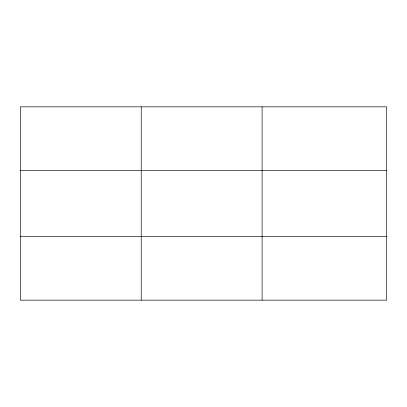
<?xml version="1.0" encoding="UTF-8"?>
<svg xmlns="http://www.w3.org/2000/svg" width="407" height="407" viewBox="0 0 407 407"><rect width="100%" height="100%" fill="white"/><g stroke="black" fill="none" stroke-linecap="round" stroke-linejoin="round"><path stroke-width="0.61" d="M141.229 106.832L141.229 300.168M262.108 106.832L262.108 300.168M386.65 236.365L386.65 300.168L20.35 300.168L20.35 106.832L386.65 106.832L386.65 236.365L20.35 236.365M20.35 170.635L386.65 170.635"/></g></svg>
